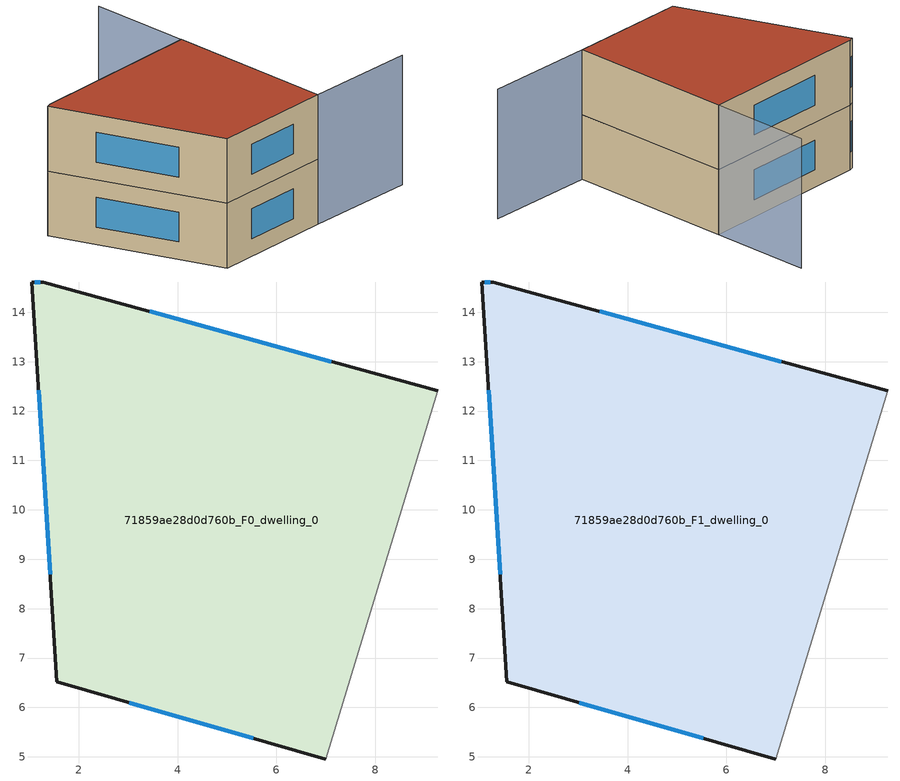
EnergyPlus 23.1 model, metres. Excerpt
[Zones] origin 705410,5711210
71859ae28d0d760b_F0_dwelling_0
 floor ground (EU_floor_Construction): 9.27,12.41 7,4.96 1.56,6.52 1.05,14.6 1.28,14.61 z0
 wall outside (EU_wall_Construction): 9.27,12.41 1.28,14.61 1.05,14.6 1.56,6.52 7,4.96 z0:3
 wall adiabatic (EU_wall_Construction): 7,4.96 9.27,12.41 z0:3
 window (EU_Window_Construction): 1.22,14.61 1.11,14.61 / 7.11,13 3.43,14.02 / 3.02,6.1 5.53,5.38 / 1.18,12.42 1.42,8.7 z0.81:2.19
71859ae28d0d760b_F1_dwelling_0
 floor to 71859ae28d0d760b_F0_dwelling_0 (EU_floor_Construction): 9.27,12.41 7,4.96 1.56,6.52 1.05,14.6 1.28,14.61 z3
 wall outside (EU_wall_Construction): 9.27,12.41 1.28,14.61 1.05,14.6 1.56,6.52 7,4.96 z3:6
 wall adiabatic (EU_wall_Construction): 7,4.96 9.27,12.41 z3:6
 window (EU_Window_Construction): 1.22,14.61 1.11,14.61 / 7.11,13 3.43,14.02 / 3.02,6.1 5.53,5.38 / 1.18,12.42 1.42,8.7 z3.81:5.19
 roof outside (EU_roof_Construction): 7,4.96 9.27,12.41 1.28,14.61 1.05,14.6 1.56,6.52 z6
shading: 11.94,3.45 7,4.96 / 7,4.96 10.63,16.92 z0:6
[Building]
EU S2 Campaign: North Axis=0; Terrain=City; Solar Distribution=FullExterior
[Site:Location]
London: Latitude=51.5; Longitude=-0.5; Time Zone=0; Elevation=25
[SizingPeriod:WeatherFileDays]
AnnualSizingPeriod: Begin Month=1; Begin Day of Month=1; End Month=12; End Day of Month=31; Day of Week for Start Day=Monday; Use Weather File Daylight Saving Period=No; Use Weather File Rain and Snow Indicators=No
[MATERIAL]
EU_InternalMass_Material: Roughness=MediumRough; Thickness=0.1; Conductivity=1; Density=1800; Specific Heat=900; Thermal Absorptance=0.9; Solar Absorptance=0.7; Visible Absorptance=0.7
[MATERIAL:NOMASS] Roughness=MediumRough; Thermal Absorptance=0.9; Solar Absorptance=0.7; Visible Absorptance=0.7
Name | Thermal Resistance
EU_wall_NoMass | 0.555556
EU_roof_NoMass | 0.510204
EU_floor_NoMass | 1.68919
[WINDOWMATERIAL:SIMPLEGLAZINGSYSTEM]
EU_Window_SimpleGlazing: UFactor=3.96; Solar Heat Gain Coefficient=0.85; Visible Transmittance=0.85
[CONSTRUCTION]
EU_wall_Construction: EU_wall_NoMass
EU_roof_Construction: EU_roof_NoMass
EU_floor_Construction: EU_floor_NoMass
EU_Window_Construction: EU_Window_SimpleGlazing
EU_InternalMass_Construction: EU_InternalMass_Material
[ZONE] Type=1; Multiplier=1; Ceiling Height=autocalculate; Volume=165.021; Floor Area=autocalculate; Part of Total Floor Area=Yes
71859ae28d0d760b_F0_dwelling_0; 71859ae28d0d760b_F1_dwelling_0
[INTERNALMASS] Construction=EU_InternalMass_Construction; Surface Area=55.0071
Name | Zone or ZoneList
71859ae28d0d760b_F0_dwelling_0_EU_InternalMass | 71859ae28d0d760b_F0_dwelling_0
71859ae28d0d760b_F1_dwelling_0_EU_InternalMass | 71859ae28d0d760b_F1_dwelling_0
[OTHEREQUIPMENT] Fuel Type=Electricity; Design Level Calculation Method=Watts/Area; Power per Zone Floor Area=1; Fraction Latent=0; Fraction Radiant=0; Fraction Lost=0; Carbon Dioxide Generation Rate=0; EndUse Subcategory=EU_Step8_InternalGains
Name | Zone or ZoneList or Space or SpaceList | Schedule
EU_Step8_InternalGain_71859ae28d0d760b_F0_dwelling_0_f000 | 71859ae28d0d760b_F0_dwelling_0 | EU_Step8_GainSchedule_71859ae28d0d760b_F0_dwelling_0_f000
EU_Step8_InternalGain_71859ae28d0d760b_F1_dwelling_0_f000 | 71859ae28d0d760b_F1_dwelling_0 | EU_Step8_GainSchedule_71859ae28d0d760b_F1_dwelling_0_f000
[ZONEVENTILATION:DESIGNFLOWRATE] Schedule=EU_AlwaysOn; Design Flow Rate Calculation Method=AirChanges/Hour; Air Changes per Hour=0.48; Ventilation Type=Natural; Fan Pressure Rise=0; Fan Total Efficiency=1; Constant Term Coefficient=1; Temperature Term Coefficient=0; Velocity Term Coefficient=0; Velocity Squared Term Coefficient=0; Minimum Indoor Temperature=-100; Maximum Indoor Temperature=100; Delta Temperature=-100; Minimum Outdoor Temperature=-100; Maximum Outdoor Temperature=100; Maximum Wind Speed=40
Name | Zone or ZoneList or Space or SpaceList
EU_ConstantAir_71859ae28d0d760b_F0_dwelling_0 | 71859ae28d0d760b_F0_dwelling_0
EU_ConstantAir_71859ae28d0d760b_F1_dwelling_0 | 71859ae28d0d760b_F1_dwelling_0
[HVACTEMPLATE:THERMOSTAT] Constant Heating Setpoint=20; Constant Cooling Setpoint=50
EU_HeatOnly_71859ae28d0d760b_F0_dwelling_0; EU_HeatOnly_71859ae28d0d760b_F1_dwelling_0
[HVACTEMPLATE:ZONE:IDEALLOADSAIRSYSTEM] System Availability Schedule=EU_AlwaysOn; Maximum Heating Supply Air Temperature=50; Minimum Cooling Supply Air Temperature=13; Maximum Heating Supply Air Humidity Ratio=0.0156; Minimum Cooling Supply Air Humidity Ratio=0.0077; Heating Limit=NoLimit; Cooling Limit=NoLimit; Heating Availability Schedule=EU_AlwaysOn; Cooling Availability Schedule=EU_CoolingOff; Dehumidification Control Type=ConstantSensibleHeatRatio; Cooling Sensible Heat Ratio=0.7; Dehumidification Setpoint=60; Humidification Control Type=None; Humidification Setpoint=30; Outdoor Air Method=None; Outdoor Air Flow Rate per Person=0.00944; Outdoor Air Flow Rate per Zone Floor Area=0; Outdoor Air Flow Rate per Zone=0; Demand Controlled Ventilation Type=None; Outdoor Air Economizer Type=NoEconomizer; Heat Recovery Type=None; Sensible Heat Recovery Effectiveness=0.7; Latent Heat Recovery Effectiveness=0.65
Name | Template Thermostat
71859ae28d0d760b_F0_dwelling_0 | EU_HeatOnly_71859ae28d0d760b_F0_dwelling_0
71859ae28d0d760b_F1_dwelling_0 | EU_HeatOnly_71859ae28d0d760b_F1_dwelling_0
[SIZING:ZONE] Zone Cooling Design Supply Air Temperature Input Method=SupplyAirTemperature; Zone Cooling Design Supply Air Temperature=13; Zone Heating Design Supply Air Temperature Input Method=SupplyAirTemperature; Zone Heating Design Supply Air Temperature=50; Zone Cooling Design Supply Air Humidity Ratio=0.008; Zone Heating Design Supply Air Humidity Ratio=0.008; Cooling Design Air Flow Method=DesignDay; Cooling Design Air Flow Rate=0; Cooling Minimum Air Flow per Zone Floor Area=0.000762; Cooling Minimum Air Flow=0; Cooling Minimum Air Flow Fraction=0.2; Heating Design Air Flow Method=DesignDay; Heating Design Air Flow Rate=0; Heating Maximum Air Flow per Zone Floor Area=0.002032; Heating Maximum Air Flow=0.141576; Heating Maximum Air Flow Fraction=0.3; Account for Dedicated Outdoor Air System=No; Dedicated Outdoor Air System Control Strategy=NeutralSupplyAir; Dedicated Outdoor Air Low Setpoint Temperature for Design=autosize; Dedicated Outdoor Air High Setpoint Temperature for Design=autosize; Zone Load Sizing Method=Sensible Load Only No Latent Load; Zone Latent Cooling Design Supply Air Humidity Ratio Input Method=HumidityRatioDifference; Zone Cooling Design Supply Air Humidity Ratio Difference=0.005; Zone Latent Heating Design Supply Air Humidity Ratio Input Method=HumidityRatioDifference; Zone Humidification Design Supply Air Humidity Ratio Difference=0.005
71859ae28d0d760b_F0_dwelling_0; 71859ae28d0d760b_F1_dwelling_0
[SCHEDULE:CONSTANT]
Name | Hourly Value
EU_AlwaysOn | 1
EU_CoolingOff | 0
[SCHEDULE:FILE] Column Number=1; Rows to Skip at Top=0; Number of Hours of Data=8760; Column Separator=Comma; Interpolate to Timestep=No; Minutes per Item=60; Adjust Schedule for Daylight Savings=Yes
Name | File
EU_Step8_GainSchedule_71859ae28d0d760b_F0_dwelling_0_f000 | ../../schedules/71859ae28d0d760b/71859ae28d0d760b_F0_dwelling_0_f000_gain.csv
EU_Step8_GainSchedule_71859ae28d0d760b_F1_dwelling_0_f000 | ../../schedules/71859ae28d0d760b/71859ae28d0d760b_F1_dwelling_0_f000_gain.csv
